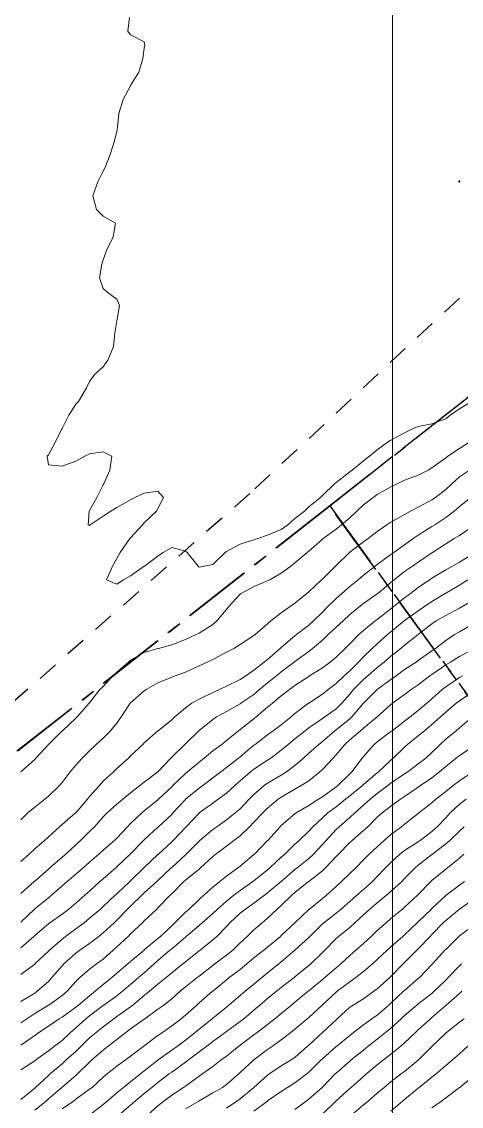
# Model space of a CAD drawing. Header units: centimetres. Extents: x 0 to 642158, y -847 to 649707.
# Drawn here: x 616953.27 to 616969.32, y 620319.06 to 620358.59 of the extents above; entities that cross this region are included whole.
import ezdxf

# ---------------------------------------------------------------- set-up
doc = ezdxf.new("R2010")
doc.units = ezdxf.units.CM
doc.header["$MEASUREMENT"] = 0
doc.linetypes.add('CENTERX2', pattern=[4, 2.5, -0.5, 0.5, -0.5])
doc.linetypes.add('JIS_02_0.7', pattern=[1.35, 0.75, -0.6])
for name, color, linetype, lineweight in [('MEV_grille', 254, 'Continuous', 9), ('WAL_parcellaire agricole', 7, 'JIS_02_0.7', 25), ('WAL_topographie 0.5', 253, 'Continuous', 20)]:
    doc.layers.add(name, color=color, linetype=linetype, lineweight=lineweight)
doc.layers.add('SPW_parcellaire cadastral', color=7, linetype='CENTERX2', lineweight=25, true_color=0xff0542)

# ---------------------------------------------------------------- blocks, each defined once
blk = doc.blocks.new('*U112')
at = {"layer": 'MEV_grille', "transparency": 33554687}
blk.add_lwpolyline([(0, 1825.476), (0, -1825.476)], dxfattribs=at)
blk = doc.blocks.new('*U113')
at = {"layer": 'MEV_grille', "color": 0, "linetype": 'ByBlock', "lineweight": -2, "transparency": 16777216}
blk.add_blockref('*U112', (1600, 0), dxfattribs=at)

msp = doc.modelspace()

# ---------------------------------------------------------------- linework, layer by layer
at = {"layer": 'SPW_parcellaire cadastral'}
for points in [[(616972.658, 620425.672), (617010.893, 620377.325), (616997.565, 620366.866), (616981.735, 620354.446), (616964.517, 620340.941), (616934.252, 620317.224), (616928.003, 620312.33), (616882.528, 620374.041), (616972.658, 620425.672)], [(617146.257, 620375.609), (617171.917, 620342.183), (617234.747, 620260.301), (617106.707, 620158.882), (617115.103, 620149.589), (617064.759, 620106.478), (617053.863, 620117.239), (616968.009, 620182.814), (616937.386, 620218.037), (616956.282, 620268.99), (616938.408, 620293.768), (616934.252, 620317.224), (616964.517, 620340.941), (617015.701, 620270.757), (617035.118, 620286.317), (617053.068, 620300.715), (617070.714, 620314.879), (617111.129, 620347.351), (617146.257, 620375.609)], [(616964.517, 620340.941), (616981.735, 620354.446), (617035.118, 620286.317), (617015.701, 620270.757), (616964.517, 620340.941)]]:
    msp.add_lwpolyline(points, dxfattribs=at)
at = {"layer": 'WAL_parcellaire agricole'}
msp.add_lwpolyline([(617087.586, 620473.072), (617062.422, 620453.403), (617036.863, 620425.348), (617003.098, 620383.063), (616981.101, 620359.561), (616961.603, 620341.392), (616928.44, 620312.222), (616917.191, 620305.471)], dxfattribs=at)
at = {"layer": 'WAL_topographie 0.5'}
for points in [[(616957.214, 620358.75), (616957.15, 620358.25), (616957.25, 620358.107), (616957.75, 620357.861), (616957.775, 620357.75), (616957.75, 620357.625), (616957.691, 620357.25), (616957.55, 620356.75), (616957.25, 620356.265), (616957.241, 620356.25), (616956.973, 620355.75), (616956.821, 620355.25), (616956.774, 620354.75), (616956.75, 620354.607), (616956.664, 620354.25), (616956.5, 620353.75), (616956.31, 620353.25), (616956.25, 620353.143), (616956.06, 620352.75), (616955.875, 620352.25), (616956, 620351.75), (616956.25, 620351.5), (616956.7, 620351.25), (616956.614, 620350.75), (616956.368, 620350.25), (616956.25, 620349.917), (616956.206, 620349.75), (616956.115, 620349.25), (616956.25, 620348.865), (616956.386, 620348.75), (616956.75, 620348.483), (616956.847, 620348.25), (616956.761, 620347.75), (616956.75, 620347.688), (616956.677, 620347.25), (616956.625, 620346.75), (616956.421, 620346.25), (616956.25, 620346.016), (616955.946, 620345.75), (616955.75, 620345.475), (616955.635, 620345.25), (616955.346, 620344.75), (616955.25, 620344.65), (616954.994, 620344.25), (616954.75, 620343.763), (616954.744, 620343.75), (616954.503, 620343.25), (616954.25, 620342.81), (616954.211, 620342.75), (616954.25, 620342.438), (616954.75, 620342.394), (616955.25, 620342.579), (616955.583, 620342.75), (616955.75, 620342.835), (616956.25, 620342.91), (616956.565, 620342.75), (616956.495, 620342.25), (616956.274, 620341.75), (616956.25, 620341.705), (616956.017, 620341.25), (616955.75, 620340.771), (616955.736, 620340.75), (616955.7, 620340.25), (616955.75, 620340.225), (616955.776, 620340.25), (616956.25, 620340.564), (616956.526, 620340.75), (616956.75, 620340.881), (616957.25, 620341.164), (616957.405, 620341.25), (616957.75, 620341.406), (616958.25, 620341.475), (616958.45, 620341.25), (616958.25, 620340.85), (616958.197, 620340.75), (616957.75, 620340.326), (616957.685, 620340.25), (616957.25, 620339.784), (616957.22, 620339.75), (616956.865, 620339.25), (616956.75, 620339.026), (616956.588, 620338.75), (616956.368, 620338.25), (616956.75, 620338.095), (616956.991, 620338.25), (616957.25, 620338.399), (616957.75, 620338.741), (616957.761, 620338.75), (616958.25, 620339.113), (616958.443, 620339.25), (616958.75, 620339.421), (616959.25, 620339.293), (616959.311, 620339.25), (616959.716, 620338.75), (616959.75, 620338.712), (616959.932, 620338.75), (616960.25, 620338.806), (616960.702, 620339.25), (616960.75, 620339.285), (616961.25, 620339.545), (616961.75, 620339.701), (616961.897, 620339.75), (616962.25, 620339.878), (616962.75, 620340.085), (616962.988, 620340.25), (616963.25, 620340.483), (616963.596, 620340.75), (616963.75, 620340.904), (616964.179, 620341.25), (616964.25, 620341.324), (616964.695, 620341.75), (616964.75, 620341.792), (616965.25, 620342.185), (616965.339, 620342.25), (616965.75, 620342.582), (616965.967, 620342.75), (616966.25, 620342.987), (616966.612, 620343.25), (616966.75, 620343.338), (616967.25, 620343.611), (616967.542, 620343.75), (616967.75, 620343.835), (616968.25, 620343.933), (616968.75, 620344.121), (616968.915, 620344.25), (616969.25, 620344.476), (616969.695, 620344.75)], [(616969.25, 620352.739), (616969.266, 620352.75), (616969.25, 620352.803), (616969.222, 620352.75), (616969.25, 620352.739)], [(616953.25, 620331.25), (616953.75, 620331.703), (616953.788, 620331.75), (616954.25, 620332.245), (616954.255, 620332.25), (616954.75, 620332.741), (616954.76, 620332.75), (616955.25, 620333.209), (616955.297, 620333.25), (616955.734, 620333.75), (616955.75, 620333.769), (616956.129, 620334.25), (616956.25, 620334.366), (616956.596, 620334.75), (616956.75, 620334.884), (616957.168, 620335.25), (616957.25, 620335.316), (616957.75, 620335.605), (616958.25, 620335.746), (616958.268, 620335.75), (616958.75, 620335.883), (616959.25, 620336.079), (616959.637, 620336.25), (616959.75, 620336.307), (616960.25, 620336.617), (616960.398, 620336.75), (616960.75, 620337.171), (616960.806, 620337.25), (616961.25, 620337.726), (616961.287, 620337.75), (616961.75, 620338.011), (616962.25, 620338.209), (616962.33, 620338.25), (616962.75, 620338.497), (616963.094, 620338.75), (616963.25, 620338.863), (616963.697, 620339.25), (616963.75, 620339.295), (616964.25, 620339.728), (616964.276, 620339.75), (616964.75, 620340.1), (616964.943, 620340.25), (616965.25, 620340.513), (616965.502, 620340.75), (616965.75, 620340.987), (616966.099, 620341.25), (616966.25, 620341.354), (616966.75, 620341.639), (616966.982, 620341.75), (616967.25, 620341.876), (616967.75, 620342.067), (616968.11, 620342.25), (616968.25, 620342.331), (616968.75, 620342.696), (616968.829, 620342.75), (616969.25, 620343.033), (616969.596, 620343.25)], [(616953.25, 620329.503), (616953.5, 620329.75), (616953.75, 620329.965), (616954.114, 620330.25), (616954.25, 620330.366), (616954.653, 620330.75), (616954.75, 620330.865), (616955.046, 620331.25), (616955.25, 620331.487), (616955.48, 620331.75), (616955.75, 620332.02), (616955.996, 620332.25), (616956.25, 620332.478), (616956.522, 620332.75), (616956.75, 620333.029), (616956.909, 620333.25), (616957.24, 620333.75), (616957.25, 620333.762), (616957.75, 620334.206), (616957.82, 620334.25), (616958.25, 620334.495), (616958.75, 620334.698), (616958.878, 620334.75), (616959.25, 620334.887), (616959.75, 620335.112), (616960.042, 620335.25), (616960.25, 620335.35), (616960.75, 620335.617), (616961.016, 620335.75), (616961.25, 620335.895), (616961.75, 620336.217), (616961.794, 620336.25), (616962.25, 620336.641), (616962.365, 620336.75), (616962.75, 620337.045), (616963.038, 620337.25), (616963.25, 620337.392), (616963.676, 620337.75), (616963.75, 620337.813), (616964.221, 620338.25), (616964.25, 620338.278), (616964.726, 620338.75), (616964.75, 620338.775), (616965.242, 620339.25), (616965.25, 620339.257), (616965.75, 620339.631), (616965.919, 620339.75), (616966.25, 620340.011), (616966.597, 620340.25), (616966.75, 620340.35), (616967.25, 620340.634), (616967.471, 620340.75), (616967.75, 620340.893), (616968.25, 620341.161), (616968.372, 620341.25), (616968.75, 620341.537), (616968.97, 620341.75), (616969.25, 620342.002), (616969.619, 620342.25)], [(616953.25, 620327.982), (616953.543, 620328.25), (616953.75, 620328.438), (616954.107, 620328.75), (616954.25, 620328.886), (616954.65, 620329.25), (616954.75, 620329.331), (616955.241, 620329.75), (616955.25, 620329.759), (616955.676, 620330.25), (616955.75, 620330.348), (616956.112, 620330.75), (616956.25, 620330.904), (616956.621, 620331.25), (616956.75, 620331.371), (616957.168, 620331.75), (616957.25, 620331.828), (616957.697, 620332.25), (616957.75, 620332.306), (616958.25, 620332.748), (616958.252, 620332.75), (616958.75, 620333.144), (616958.866, 620333.25), (616959.25, 620333.585), (616959.481, 620333.75), (616959.75, 620333.904), (616960.25, 620334.145), (616960.491, 620334.25), (616960.75, 620334.368), (616961.25, 620334.616), (616961.452, 620334.75), (616961.75, 620334.955), (616962.13, 620335.25), (616962.25, 620335.344), (616962.713, 620335.75), (616962.75, 620335.785), (616963.25, 620336.211), (616963.302, 620336.25), (616963.75, 620336.594), (616963.924, 620336.75), (616964.25, 620337.071), (616964.426, 620337.25), (616964.75, 620337.567), (616964.956, 620337.75), (616965.25, 620338.003), (616965.559, 620338.25), (616965.75, 620338.415), (616966.17, 620338.75), (616966.25, 620338.81), (616966.75, 620339.177), (616966.856, 620339.25), (616967.25, 620339.527), (616967.565, 620339.75), (616967.75, 620339.876), (616968.25, 620340.186), (616968.35, 620340.25), (616968.75, 620340.514), (616969.063, 620340.75), (616969.25, 620340.915), (616969.668, 620341.25)], [(616953.25, 620326.811), (616953.734, 620327.25), (616953.75, 620327.265), (616954.25, 620327.702), (616954.305, 620327.75), (616954.75, 620328.134), (616954.882, 620328.25), (616955.25, 620328.595), (616955.417, 620328.75), (616955.75, 620329.077), (616955.929, 620329.25), (616956.25, 620329.606), (616956.389, 620329.75), (616956.75, 620330.07), (616956.968, 620330.25), (616957.25, 620330.483), (616957.587, 620330.75), (616957.75, 620330.876), (616958.246, 620331.25), (616958.25, 620331.253), (616958.716, 620331.75), (616958.75, 620331.786), (616959.231, 620332.25), (616959.25, 620332.267), (616959.745, 620332.75), (616959.75, 620332.754), (616960.25, 620333.154), (616960.391, 620333.25), (616960.75, 620333.453), (616961.25, 620333.732), (616961.274, 620333.75), (616961.75, 620334.073), (616961.956, 620334.25), (616962.25, 620334.493), (616962.577, 620334.75), (616962.75, 620334.89), (616963.224, 620335.25), (616963.25, 620335.272), (616963.75, 620335.641), (616963.892, 620335.75), (616964.25, 620336.055), (616964.461, 620336.25), (616964.75, 620336.521), (616965.002, 620336.75), (616965.25, 620336.983), (616965.579, 620337.25), (616965.75, 620337.381), (616966.25, 620337.732), (616966.274, 620337.75), (616966.75, 620338.153), (616966.867, 620338.25), (616967.25, 620338.547), (616967.54, 620338.75), (616967.75, 620338.893), (616968.25, 620339.238), (616968.27, 620339.25), (616968.75, 620339.561), (616969.061, 620339.75), (616969.25, 620339.868), (616969.75, 620340.199)], [(616953.25, 620325.772), (616953.742, 620326.25), (616953.75, 620326.257), (616954.25, 620326.663), (616954.359, 620326.75), (616954.75, 620327.094), (616954.931, 620327.25), (616955.25, 620327.517), (616955.518, 620327.75), (616955.75, 620327.958), (616956.09, 620328.25), (616956.25, 620328.389), (616956.666, 620328.75), (616956.75, 620328.833), (616957.131, 620329.25), (616957.25, 620329.369), (616957.658, 620329.75), (616957.75, 620329.827), (616958.25, 620330.232), (616958.268, 620330.25), (616958.75, 620330.708), (616958.792, 620330.75), (616959.25, 620331.188), (616959.328, 620331.25), (616959.75, 620331.603), (616959.941, 620331.75), (616960.25, 620332.01), (616960.578, 620332.25), (616960.75, 620332.386), (616961.194, 620332.75), (616961.25, 620332.789), (616961.75, 620333.186), (616961.832, 620333.25), (616962.25, 620333.602), (616962.427, 620333.75), (616962.75, 620334.017), (616963.044, 620334.25), (616963.25, 620334.396), (616963.75, 620334.73), (616963.781, 620334.75), (616964.25, 620335.043), (616964.539, 620335.25), (616964.75, 620335.424), (616965.078, 620335.75), (616965.25, 620335.914), (616965.585, 620336.25), (616965.75, 620336.399), (616966.174, 620336.75), (616966.25, 620336.807), (616966.75, 620337.194), (616966.823, 620337.25), (616967.25, 620337.592), (616967.467, 620337.75), (616967.75, 620337.97), (616968.16, 620338.25), (616968.25, 620338.31), (616968.75, 620338.612), (616968.994, 620338.75), (616969.25, 620338.897), (616969.75, 620339.191)], [(616953.25, 620324.837), (616953.716, 620325.25), (616953.75, 620325.284), (616954.25, 620325.711), (616954.305, 620325.75), (616954.75, 620326.058), (616954.999, 620326.25), (616955.25, 620326.463), (616955.577, 620326.75), (616955.75, 620326.904), (616956.132, 620327.25), (616956.25, 620327.354), (616956.709, 620327.75), (616956.75, 620327.785), (616957.24, 620328.25), (616957.25, 620328.261), (616957.726, 620328.75), (616957.75, 620328.776), (616958.25, 620329.235), (616958.266, 620329.25), (616958.75, 620329.699), (616958.795, 620329.75), (616959.25, 620330.241), (616959.259, 620330.25), (616959.75, 620330.656), (616959.881, 620330.75), (616960.25, 620331.027), (616960.538, 620331.25), (616960.75, 620331.409), (616961.19, 620331.75), (616961.25, 620331.799), (616961.75, 620332.217), (616961.794, 620332.25), (616962.25, 620332.604), (616962.455, 620332.75), (616962.75, 620332.965), (616963.107, 620333.25), (616963.25, 620333.371), (616963.747, 620333.75), (616963.75, 620333.752), (616964.25, 620334.083), (616964.461, 620334.25), (616964.75, 620334.465), (616965.049, 620334.75), (616965.25, 620334.937), (616965.565, 620335.25), (616965.75, 620335.447), (616966.066, 620335.75), (616966.25, 620335.921), (616966.625, 620336.25), (616966.75, 620336.355), (616967.234, 620336.75), (616967.25, 620336.762), (616967.75, 620337.118), (616967.942, 620337.25), (616968.25, 620337.46), (616968.733, 620337.75), (616968.75, 620337.761), (616969.25, 620338.058), (616969.557, 620338.25)], [(616953.25, 620323.864), (616953.75, 620324.24), (616953.76, 620324.25), (616954.25, 620324.714), (616954.286, 620324.75), (616954.75, 620325.153), (616954.874, 620325.25), (616955.25, 620325.526), (616955.55, 620325.75), (616955.75, 620325.913), (616956.149, 620326.25), (616956.25, 620326.34), (616956.686, 620326.75), (616956.75, 620326.807), (616957.219, 620327.25), (616957.25, 620327.279), (616957.731, 620327.75), (616957.75, 620327.768), (616958.25, 620328.237), (616958.264, 620328.25), (616958.75, 620328.698), (616958.803, 620328.75), (616959.25, 620329.217), (616959.282, 620329.25), (616959.75, 620329.744), (616959.758, 620329.75), (616960.25, 620330.112), (616960.449, 620330.25), (616960.75, 620330.468), (616961.049, 620330.75), (616961.25, 620330.926), (616961.621, 620331.25), (616961.75, 620331.348), (616962.25, 620331.676), (616962.363, 620331.75), (616962.75, 620332.038), (616962.995, 620332.25), (616963.25, 620332.455), (616963.62, 620332.75), (616963.75, 620332.853), (616964.25, 620333.193), (616964.334, 620333.25), (616964.75, 620333.545), (616964.955, 620333.75), (616965.25, 620334.083), (616965.386, 620334.25), (616965.75, 620334.614), (616965.911, 620334.75), (616966.25, 620335.047), (616966.503, 620335.25), (616966.75, 620335.466), (616967.113, 620335.75), (616967.25, 620335.861), (616967.749, 620336.25), (616967.75, 620336.251), (616968.25, 620336.646), (616968.403, 620336.75), (616968.75, 620336.953), (616969.25, 620337.211), (616969.32, 620337.25), (616969.75, 620337.502)], [(616953.25, 620322.877), (616953.75, 620323.188), (616953.844, 620323.25), (616954.25, 620323.607), (616954.381, 620323.75), (616954.75, 620324.181), (616954.814, 620324.25), (616955.25, 620324.641), (616955.4, 620324.75), (616955.75, 620324.997), (616956.089, 620325.25), (616956.25, 620325.376), (616956.656, 620325.75), (616956.75, 620325.839), (616957.142, 620326.25), (616957.25, 620326.357), (616957.659, 620326.75), (616957.75, 620326.837), (616958.204, 620327.25), (616958.25, 620327.293), (616958.736, 620327.75), (616958.75, 620327.762), (616959.25, 620328.222), (616959.281, 620328.25), (616959.75, 620328.727), (616959.775, 620328.75), (616960.25, 620329.149), (616960.395, 620329.25), (616960.75, 620329.495), (616961.068, 620329.75), (616961.25, 620329.906), (616961.583, 620330.25), (616961.75, 620330.428), (616962.13, 620330.75), (616962.25, 620330.833), (616962.75, 620331.131), (616962.944, 620331.25), (616963.25, 620331.48), (616963.555, 620331.75), (616963.75, 620331.925), (616964.118, 620332.25), (616964.25, 620332.353), (616964.708, 620332.75), (616964.75, 620332.781), (616965.25, 620333.186), (616965.324, 620333.25), (616965.75, 620333.75), (616965.75, 620333.75), (616966.249, 620334.25), (616966.25, 620334.251), (616966.75, 620334.613), (616966.944, 620334.75), (616967.25, 620334.974), (616967.67, 620335.25), (616967.75, 620335.305), (616968.25, 620335.66), (616968.379, 620335.75), (616968.75, 620336.039), (616969.074, 620336.25), (616969.25, 620336.35), (616969.75, 620336.64)], [(616953.25, 620322.103), (616953.459, 620322.25), (616953.75, 620322.436), (616954.25, 620322.739), (616954.268, 620322.75), (616954.75, 620323.099), (616954.932, 620323.25), (616955.25, 620323.613), (616955.394, 620323.75), (616955.75, 620324.052), (616956.006, 620324.25), (616956.25, 620324.427), (616956.619, 620324.75), (616956.75, 620324.868), (616957.157, 620325.25), (616957.25, 620325.343), (616957.684, 620325.75), (616957.75, 620325.816), (616958.203, 620326.25), (616958.25, 620326.293), (616958.693, 620326.75), (616958.75, 620326.806), (616959.198, 620327.25), (616959.25, 620327.296), (616959.75, 620327.706), (616959.801, 620327.75), (616960.25, 620328.16), (616960.36, 620328.25), (616960.75, 620328.543), (616961.023, 620328.75), (616961.25, 620328.923), (616961.586, 620329.25), (616961.75, 620329.412), (616962.072, 620329.75), (616962.25, 620329.923), (616962.637, 620330.25), (616962.75, 620330.33), (616963.25, 620330.622), (616963.478, 620330.75), (616963.75, 620330.927), (616964.154, 620331.25), (616964.25, 620331.339), (616964.639, 620331.75), (616964.75, 620331.864), (616965.073, 620332.25), (616965.25, 620332.412), (616965.638, 620332.75), (616965.75, 620332.845), (616966.245, 620333.25), (616966.25, 620333.255), (616966.75, 620333.7), (616966.814, 620333.75), (616967.25, 620334.068), (616967.495, 620334.25), (616967.75, 620334.426), (616968.177, 620334.75), (616968.25, 620334.801), (616968.75, 620335.149), (616968.927, 620335.25), (616969.25, 620335.45), (616969.75, 620335.716)], [(616953.25, 620321.289), (616953.75, 620321.644), (616953.899, 620321.75), (616954.25, 620321.98), (616954.648, 620322.25), (616954.75, 620322.312), (616955.25, 620322.67), (616955.351, 620322.75), (616955.75, 620323.088), (616955.962, 620323.25), (616956.25, 620323.497), (616956.561, 620323.75), (616956.75, 620323.911), (616957.152, 620324.25), (616957.25, 620324.338), (616957.742, 620324.75), (616957.75, 620324.757), (616958.25, 620325.177), (616958.337, 620325.25), (616958.75, 620325.64), (616958.868, 620325.75), (616959.25, 620326.135), (616959.383, 620326.25), (616959.75, 620326.594), (616959.923, 620326.75), (616960.25, 620327.043), (616960.505, 620327.25), (616960.75, 620327.453), (616961.161, 620327.75), (616961.25, 620327.817), (616961.75, 620328.234), (616961.768, 620328.25), (616962.25, 620328.741), (616962.259, 620328.75), (616962.706, 620329.25), (616962.75, 620329.295), (616963.25, 620329.715), (616963.297, 620329.75), (616963.75, 620330.017), (616964.104, 620330.25), (616964.25, 620330.344), (616964.75, 620330.7), (616964.814, 620330.75), (616965.25, 620331.178), (616965.329, 620331.25), (616965.703, 620331.75), (616965.75, 620331.811), (616966.135, 620332.25), (616966.25, 620332.339), (616966.75, 620332.717), (616966.791, 620332.75), (616967.25, 620333.1), (616967.452, 620333.25), (616967.75, 620333.484), (616968.057, 620333.75), (616968.25, 620333.914), (616968.625, 620334.25), (616968.75, 620334.351), (616969.25, 620334.689), (616969.366, 620334.75)], [(616953.25, 620320.394), (616953.75, 620320.716), (616953.795, 620320.75), (616954.25, 620321.075), (616954.472, 620321.25), (616954.75, 620321.463), (616955.056, 620321.75), (616955.25, 620321.915), (616955.611, 620322.25), (616955.75, 620322.361), (616956.25, 620322.732), (616956.277, 620322.75), (616956.75, 620323.088), (616956.957, 620323.25), (616957.25, 620323.496), (616957.543, 620323.75), (616957.75, 620323.927), (616958.116, 620324.25), (616958.25, 620324.369), (616958.687, 620324.75), (616958.75, 620324.803), (616959.25, 620325.221), (616959.284, 620325.25), (616959.75, 620325.648), (616959.867, 620325.75), (616960.25, 620326.088), (616960.418, 620326.25), (616960.75, 620326.541), (616961.021, 620326.75), (616961.25, 620326.922), (616961.71, 620327.25), (616961.75, 620327.281), (616962.25, 620327.681), (616962.331, 620327.75), (616962.75, 620328.137), (616962.881, 620328.25), (616963.25, 620328.611), (616963.398, 620328.75), (616963.75, 620329.086), (616963.899, 620329.25), (616964.25, 620329.57), (616964.443, 620329.75), (616964.75, 620329.98), (616965.093, 620330.25), (616965.25, 620330.373), (616965.711, 620330.75), (616965.75, 620330.786), (616966.25, 620331.211), (616966.301, 620331.25), (616966.75, 620331.677), (616966.837, 620331.75), (616967.25, 620332.153), (616967.358, 620332.25), (616967.75, 620332.562), (616967.973, 620332.75), (616968.25, 620332.974), (616968.559, 620333.25), (616968.75, 620333.423), (616969.138, 620333.75), (616969.25, 620333.84), (616969.75, 620334.179)], [(616953.25, 620319.304), (616953.75, 620319.72), (616953.782, 620319.75), (616954.25, 620320.182), (616954.328, 620320.25), (616954.75, 620320.609), (616954.904, 620320.75), (616955.25, 620321.062), (616955.445, 620321.25), (616955.75, 620321.551), (616955.989, 620321.75), (616956.25, 620321.96), (616956.634, 620322.25), (616956.75, 620322.328), (616957.25, 620322.689), (616957.331, 620322.75), (616957.75, 620323.099), (616957.938, 620323.25), (616958.25, 620323.506), (616958.548, 620323.75), (616958.75, 620323.926), (616959.154, 620324.25), (616959.25, 620324.325), (616959.75, 620324.72), (616959.79, 620324.75), (616960.25, 620325.122), (616960.399, 620325.25), (616960.75, 620325.614), (616960.872, 620325.75), (616961.25, 620326.093), (616961.444, 620326.25), (616961.75, 620326.466), (616962.131, 620326.75), (616962.25, 620326.836), (616962.74, 620327.25), (616962.75, 620327.258), (616963.25, 620327.688), (616963.333, 620327.75), (616963.75, 620328.089), (616963.923, 620328.25), (616964.25, 620328.596), (616964.388, 620328.75), (616964.75, 620329.147), (616964.861, 620329.25), (616965.25, 620329.583), (616965.431, 620329.75), (616965.75, 620330.03), (616965.99, 620330.25), (616966.25, 620330.461), (616966.635, 620330.75), (616966.75, 620330.838), (616967.25, 620331.178), (616967.363, 620331.25), (616967.75, 620331.537), (616968.024, 620331.75), (616968.25, 620331.958), (616968.544, 620332.25), (616968.75, 620332.44), (616969.126, 620332.75), (616969.25, 620332.856), (616969.724, 620333.25)], [(616953.75, 620318.917), (616954.164, 620319.25), (616954.25, 620319.331), (616954.744, 620319.75), (616954.75, 620319.755), (616955.25, 620320.177), (616955.33, 620320.25), (616955.75, 620320.67), (616955.833, 620320.75), (616956.25, 620321.107), (616956.437, 620321.25), (616956.75, 620321.492), (616957.073, 620321.75), (616957.25, 620321.883), (616957.75, 620322.24), (616957.765, 620322.25), (616958.25, 620322.594), (616958.459, 620322.75), (616958.75, 620322.981), (616959.056, 620323.25), (616959.25, 620323.409), (616959.68, 620323.75), (616959.75, 620323.805), (616960.25, 620324.196), (616960.323, 620324.25), (616960.75, 620324.562), (616960.983, 620324.75), (616961.25, 620325.016), (616961.499, 620325.25), (616961.75, 620325.492), (616962.048, 620325.75), (616962.25, 620325.917), (616962.603, 620326.25), (616962.75, 620326.375), (616963.138, 620326.75), (616963.25, 620326.853), (616963.747, 620327.25), (616963.75, 620327.252), (616964.25, 620327.64), (616964.364, 620327.75), (616964.75, 620328.161), (616964.834, 620328.25), (616965.25, 620328.671), (616965.337, 620328.75), (616965.75, 620329.106), (616965.904, 620329.25), (616966.25, 620329.593), (616966.429, 620329.75), (616966.75, 620330), (616967.096, 620330.25), (616967.25, 620330.353), (616967.75, 620330.696), (616967.828, 620330.75), (616968.25, 620331.031), (616968.526, 620331.25), (616968.75, 620331.447), (616969.132, 620331.75), (616969.25, 620331.846), (616969.75, 620332.173)], [(616954.75, 620318.962), (616955.164, 620319.25), (616955.25, 620319.313), (616955.75, 620319.679), (616955.842, 620319.75), (616956.25, 620320.117), (616956.407, 620320.25), (616956.75, 620320.525), (616957.07, 620320.75), (616957.25, 620320.881), (616957.734, 620321.25), (616957.75, 620321.262), (616958.25, 620321.638), (616958.409, 620321.75), (616958.75, 620321.991), (616959.093, 620322.25), (616959.25, 620322.381), (616959.664, 620322.75), (616959.75, 620322.826), (616960.241, 620323.25), (616960.25, 620323.257), (616960.75, 620323.668), (616960.853, 620323.75), (616961.25, 620324.051), (616961.493, 620324.25), (616961.75, 620324.467), (616962.114, 620324.75), (616962.25, 620324.86), (616962.715, 620325.25), (616962.75, 620325.282), (616963.249, 620325.75), (616963.25, 620325.751), (616963.75, 620326.227), (616963.777, 620326.25), (616964.25, 620326.629), (616964.395, 620326.75), (616964.75, 620327.068), (616964.951, 620327.25), (616965.25, 620327.539), (616965.465, 620327.75), (616965.75, 620328.046), (616965.951, 620328.25), (616966.25, 620328.516), (616966.51, 620328.75), (616966.75, 620328.97), (616967.134, 620329.25), (616967.25, 620329.337), (616967.75, 620329.729), (616967.773, 620329.75), (616968.25, 620330.124), (616968.389, 620330.25), (616968.75, 620330.536), (616969.023, 620330.75), (616969.25, 620330.923), (616969.738, 620331.25)], [(616955.76, 620318.75), (616956.25, 620319.127), (616956.398, 620319.25), (616956.75, 620319.547), (616956.995, 620319.75), (616957.25, 620319.953), (616957.625, 620320.25), (616957.75, 620320.347), (616958.25, 620320.743), (616958.26, 620320.75), (616958.75, 620321.1), (616958.962, 620321.25), (616959.25, 620321.466), (616959.609, 620321.75), (616959.75, 620321.867), (616960.23, 620322.25), (616960.25, 620322.267), (616960.75, 620322.678), (616960.839, 620322.75), (616961.25, 620323.1), (616961.43, 620323.25), (616961.75, 620323.508), (616962.044, 620323.75), (616962.25, 620323.92), (616962.657, 620324.25), (616962.75, 620324.325), (616963.25, 620324.75), (616963.25, 620324.75), (616963.75, 620325.209), (616963.789, 620325.25), (616964.25, 620325.708), (616964.299, 620325.75), (616964.75, 620326.099), (616964.936, 620326.25), (616965.25, 620326.529), (616965.503, 620326.75), (616965.75, 620326.964), (616966.073, 620327.25), (616966.25, 620327.433), (616966.554, 620327.75), (616966.75, 620327.946), (616967.077, 620328.25), (616967.25, 620328.385), (616967.75, 620328.7), (616967.824, 620328.75), (616968.25, 620329.074), (616968.441, 620329.25), (616968.75, 620329.577), (616968.911, 620329.75), (616969.25, 620330.071), (616969.501, 620330.25)], [(616956.831, 620318.75), (616957.25, 620319.105), (616957.42, 620319.25), (616957.75, 620319.521), (616958.029, 620319.75), (616958.25, 620319.931), (616958.673, 620320.25), (616958.75, 620320.306), (616959.25, 620320.662), (616959.365, 620320.75), (616959.75, 620321.043), (616960.029, 620321.25), (616960.25, 620321.417), (616960.702, 620321.75), (616960.75, 620321.786), (616961.25, 620322.153), (616961.379, 620322.25), (616961.75, 620322.559), (616961.972, 620322.75), (616962.25, 620322.985), (616962.573, 620323.25), (616962.75, 620323.392), (616963.22, 620323.75), (616963.25, 620323.774), (616963.75, 620324.186), (616963.825, 620324.25), (616964.25, 620324.663), (616964.338, 620324.75), (616964.75, 620325.178), (616964.832, 620325.25), (616965.25, 620325.578), (616965.439, 620325.75), (616965.75, 620326.038), (616965.98, 620326.25), (616966.25, 620326.475), (616966.594, 620326.75), (616966.75, 620326.887), (616967.147, 620327.25), (616967.25, 620327.356), (616967.631, 620327.75), (616967.75, 620327.849), (616968.25, 620328.24), (616968.263, 620328.25), (616968.75, 620328.621), (616968.903, 620328.75), (616969.25, 620329.087), (616969.422, 620329.25)], [(616957.873, 620318.75), (616958.25, 620319.076), (616958.468, 620319.25), (616958.75, 620319.459), (616959.185, 620319.75), (616959.25, 620319.797), (616959.75, 620320.156), (616959.884, 620320.25), (616960.25, 620320.515), (616960.558, 620320.75), (616960.75, 620320.888), (616961.201, 620321.25), (616961.25, 620321.287), (616961.75, 620321.658), (616961.872, 620321.75), (616962.25, 620322.041), (616962.516, 620322.25), (616962.75, 620322.447), (616963.121, 620322.75), (616963.25, 620322.853), (616963.733, 620323.25), (616963.75, 620323.263), (616964.25, 620323.675), (616964.342, 620323.75), (616964.75, 620324.105), (616964.921, 620324.25), (616965.25, 620324.552), (616965.474, 620324.75), (616965.75, 620324.993), (616966.024, 620325.25), (616966.25, 620325.467), (616966.573, 620325.75), (616966.75, 620325.9), (616967.168, 620326.25), (616967.25, 620326.317), (616967.726, 620326.75), (616967.75, 620326.775), (616968.21, 620327.25), (616968.25, 620327.288), (616968.75, 620327.703), (616968.811, 620327.75), (616969.25, 620328.102), (616969.415, 620328.25)], [(616959.25, 620318.962), (616959.743, 620319.25), (616959.75, 620319.254), (616960.25, 620319.544), (616960.599, 620319.75), (616960.75, 620319.857), (616961.21, 620320.25), (616961.25, 620320.285), (616961.75, 620320.747), (616961.753, 620320.75), (616962.25, 620321.13), (616962.43, 620321.25), (616962.75, 620321.476), (616963.094, 620321.75), (616963.25, 620321.875), (616963.691, 620322.25), (616963.75, 620322.299), (616964.241, 620322.75), (616964.25, 620322.758), (616964.75, 620323.215), (616964.794, 620323.25), (616965.25, 620323.591), (616965.473, 620323.75), (616965.75, 620323.977), (616966.073, 620324.25), (616966.25, 620324.412), (616966.609, 620324.75), (616966.75, 620324.875), (616967.18, 620325.25), (616967.25, 620325.311), (616967.708, 620325.75), (616967.75, 620325.787), (616968.226, 620326.25), (616968.25, 620326.273), (616968.75, 620326.74), (616968.763, 620326.75), (616969.25, 620327.125), (616969.436, 620327.25)], [(616960.75, 620318.996), (616961.133, 620319.25), (616961.25, 620319.333), (616961.75, 620319.75), (616961.75, 620319.75), (616962.25, 620320.192), (616962.334, 620320.25), (616962.75, 620320.529), (616963.113, 620320.75), (616963.25, 620320.842), (616963.709, 620321.25), (616963.75, 620321.288), (616964.25, 620321.75), (616964.25, 620321.75), (616964.75, 620322.215), (616964.789, 620322.25), (616965.25, 620322.674), (616965.368, 620322.75), (616965.75, 620322.979), (616966.132, 620323.25), (616966.25, 620323.339), (616966.706, 620323.75), (616966.75, 620323.79), (616967.202, 620324.25), (616967.25, 620324.297), (616967.698, 620324.75), (616967.75, 620324.8), (616968.181, 620325.25), (616968.25, 620325.323), (616968.661, 620325.75), (616968.75, 620325.835), (616969.25, 620326.248), (616969.253, 620326.25), (616969.75, 620326.591)], [(616961.75, 620318.877), (616962.244, 620319.25), (616962.25, 620319.255), (616962.75, 620319.6), (616962.98, 620319.75), (616963.25, 620319.917), (616963.69, 620320.25), (616963.75, 620320.297), (616964.206, 620320.75), (616964.25, 620320.793), (616964.75, 620321.233), (616964.772, 620321.25), (616965.25, 620321.64), (616965.388, 620321.75), (616965.75, 620322.031), (616966.054, 620322.25), (616966.25, 620322.385), (616966.672, 620322.75), (616966.75, 620322.822), (616967.214, 620323.25), (616967.25, 620323.283), (616967.75, 620323.714), (616967.791, 620323.75), (616968.25, 620324.228), (616968.27, 620324.25), (616968.724, 620324.75), (616968.75, 620324.778), (616969.231, 620325.25), (616969.25, 620325.267), (616969.75, 620325.641)], [(616963.25, 620318.946), (616963.662, 620319.25), (616963.75, 620319.314), (616964.247, 620319.75), (616964.25, 620319.753), (616964.734, 620320.25), (616964.75, 620320.265), (616965.25, 620320.702), (616965.306, 620320.75), (616965.75, 620321.108), (616965.924, 620321.25), (616966.25, 620321.507), (616966.556, 620321.75), (616966.75, 620321.908), (616967.121, 620322.25), (616967.25, 620322.371), (616967.697, 620322.75), (616967.75, 620322.792), (616968.25, 620323.175), (616968.334, 620323.25), (616968.75, 620323.661), (616968.842, 620323.75), (616969.25, 620324.18), (616969.327, 620324.25)], [(616964.25, 620318.768), (616964.739, 620319.25), (616964.75, 620319.261), (616965.25, 620319.708), (616965.301, 620319.75), (616965.75, 620320.139), (616965.876, 620320.25), (616966.25, 620320.573), (616966.477, 620320.75), (616966.75, 620320.959), (616967.113, 620321.25), (616967.25, 620321.367), (616967.649, 620321.75), (616967.75, 620321.845), (616968.192, 620322.25), (616968.25, 620322.297), (616968.75, 620322.734), (616968.768, 620322.75), (616969.25, 620323.174), (616969.343, 620323.25)], [(616965.323, 620318.75), (616965.75, 620319.113), (616965.915, 620319.25), (616966.25, 620319.532), (616966.499, 620319.75), (616966.75, 620319.956), (616967.139, 620320.25), (616967.25, 620320.333), (616967.75, 620320.739), (616967.763, 620320.75), (616968.25, 620321.239), (616968.262, 620321.25), (616968.75, 620321.727), (616968.777, 620321.75), (616969.25, 620322.129), (616969.419, 620322.25)], [(616966.75, 620318.882), (616967.177, 620319.25), (616967.25, 620319.312), (616967.75, 620319.724), (616967.784, 620319.75), (616968.25, 620320.119), (616968.412, 620320.25), (616968.75, 620320.55), (616968.995, 620320.75), (616969.25, 620320.967), (616969.562, 620321.25)], [(616968.25, 620319.008), (616968.595, 620319.25), (616968.75, 620319.363), (616969.25, 620319.74), (616969.262, 620319.75), (616969.75, 620320.162)]]:
    msp.add_lwpolyline(points, dxfattribs=at)

# ---------------------------------------------------------------- block references
at = {"layer": 'MEV_grille', "transparency": 33554687}
msp.add_blockref('*U113', (615366.814, 620593.644), dxfattribs=at)

doc.saveas('drawing.dxf')
